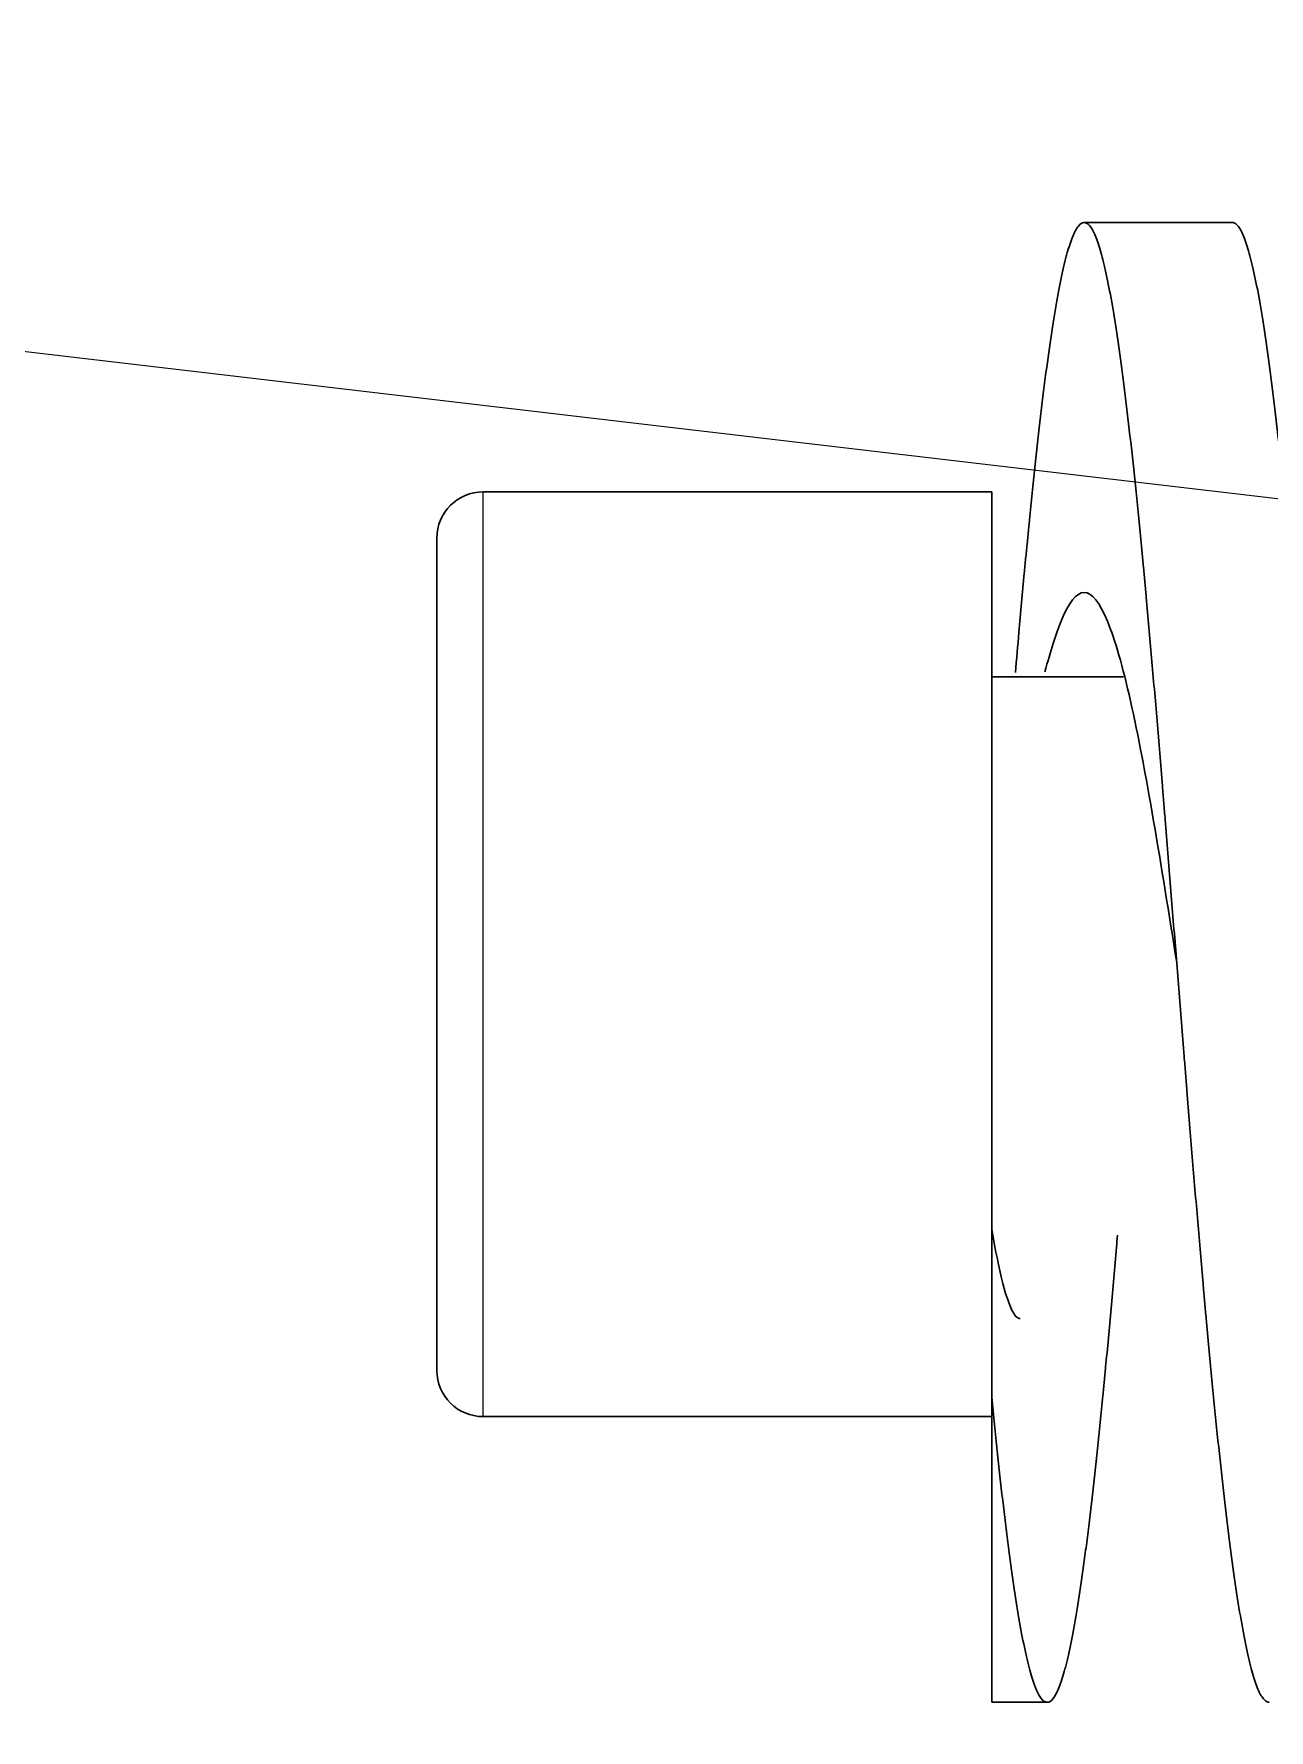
# Model space of a CAD drawing. Header units: millimetres. Extents: x 0 to 1749, y -46 to 1352.
# Drawn here: x 194.38 to 207.74, y 1000.57 to 1018.91 of the extents above; entities that cross this region are included whole.
import ezdxf

# ---------------------------------------------------------------- set-up
doc = ezdxf.new("R2010")
doc.units = ezdxf.units.MM
doc.layers.add('1', color=7, linetype='Continuous', true_color=0xffffff)
doc.styles.get("Standard").update_dxf_attribs({"font": 'SimSun.ttf', "height": 20})
doc.dimstyles.get("Standard").update_dxf_attribs({"dimtxt": 5, "dimasz": 0.18, "dimexe": 0.18, "dimexo": 0.0625, "dimgap": 0.09, "dimtad": 0, "dimtih": 1, "dimtoh": 1, "dimdec": 4, "dimzin": 0, "dimdsep": 46, "dimtxsty": 'Standard', "dimcen": 0.09, "dimclrt": 1, "dimadec": 0, "dimazin": 0, "dimtfac": 1, "dimtdec": 4, "dimtofl": 0, "dimtmove": 0, "dimatfit": 3, "dimfxl": 0, "dimtolj": 1, "dimtzin": 0, "dimarcsym": 0})

msp = doc.modelspace()

# ---------------------------------------------------------------- linework, layer by layer
at = {"layer": '1', "color": 7, "linetype": 'Continuous', "lineweight": 30}
for p, q in [((207.33959, 1016.86714), (205.73896, 1016.86714)), ((204.73953, 1013.95624), (199.23953, 1013.95624)), ((204.73953, 1013.95624), (204.73953, 1008.95624)), ((198.73953, 1004.45624), (198.73953, 1013.45624)), ((206.16419, 1011.95624), (204.73953, 1011.95624)), ((204.73953, 1008.95624), (204.73953, 1005.96514)), ((204.73953, 1000.86714), (204.73953, 1004.16594)), ((199.23953, 1003.95624), (204.73953, 1003.95624)), ((204.73953, 1000.86714), (205.33957, 1000.86714))]:
    msp.add_line(p, q, dxfattribs=at)
at = {"layer": '1', "color": 7, "linetype": 'Continuous', "lineweight": 13}
msp.add_line((199.23953, 1003.95624), (199.23953, 1013.95624), dxfattribs=at)
at = {"layer": '1', "color": 7, "linetype": 'Continuous', "lineweight": 30}
for centre, start, end in [((199.23953, 1013.45624), 90, 180), ((199.23953, 1004.45624), 180, 270)]:
    msp.add_arc(centre, 0.5, start, end, dxfattribs=at)
for points, knots in [([(207.73833, 1000.86714), (207.73504, 1000.86718), (207.73175, 1000.86753), (207.71867, 1000.87021), (207.70884, 1000.87504), (207.69406, 1000.88661), (207.68911, 1000.8912), (207.67924, 1000.90179), (207.67432, 1000.90779), (207.64973, 1000.94128), (207.63019, 1000.97921), (207.59122, 1001.07678), (207.57179, 1001.13643), (207.53288, 1001.27742), (207.5134, 1001.35877), (207.4889, 1001.47437), (207.484, 1001.49818), (207.47417, 1001.54722), (207.46924, 1001.57246), (207.45451, 1001.6499), (207.44472, 1001.70394), (207.41544, 1001.87317), (207.37661, 1002.11776), (207.33781, 1002.39956), (207.29885, 1002.7001), (207.2793, 1002.85974), (207.25465, 1003.07139), (207.24972, 1003.11423), (207.23989, 1003.20072), (207.22516, 1003.33177), (207.21049, 1003.46669), (207.1812, 1003.74164), (207.14229, 1004.12181), (207.10338, 1004.52887), (207.07408, 1004.8444), (207.06429, 1004.95128), (207.04955, 1005.11422), (207.04463, 1005.16902), (207.03479, 1005.27924), (207.02988, 1005.33457), (207.00536, 1005.61233), (206.98588, 1005.83802), (206.94702, 1006.2962), (206.92763, 1006.52869), (206.88878, 1007.00043), (206.86931, 1007.23969), (206.84481, 1007.54308), (206.8399, 1007.60398), (206.83006, 1007.72621), (206.82513, 1007.78761), (206.81036, 1007.9716), (206.80055, 1008.09418), (206.77119, 1008.46164), (206.7517, 1008.70627), (206.71272, 1009.19484), (206.69325, 1009.43879), (206.65418, 1009.92597), (206.63459, 1010.16921), (206.60994, 1010.4728), (206.605, 1010.53345), (206.59516, 1010.65407), (206.58043, 1010.83423), (206.56577, 1011.01206), (206.53651, 1011.36468), (206.49767, 1011.82671), (206.45884, 1012.27262), (206.42959, 1012.6009), (206.41982, 1012.70931), (206.40511, 1012.87034), (206.40019, 1012.92378), (206.39035, 1013.03005), (206.38544, 1013.08271), (206.36093, 1013.34368), (206.34144, 1013.54497), (206.30255, 1013.93299), (206.28313, 1014.11972), (206.24421, 1014.47861), (206.2247, 1014.65078), (206.20016, 1014.85669), (206.19525, 1014.8974), (206.1854, 1014.97788), (206.18046, 1015.01771), (206.16568, 1015.13528), (206.15586, 1015.21115), (206.12648, 1015.43136), (206.08754, 1015.70528), (206.04872, 1015.94052), (206.0098, 1016.1563), (205.99028, 1016.25446), (205.96571, 1016.36461), (205.96079, 1016.38601), (205.95097, 1016.42734), (205.93626, 1016.48719), (205.92162, 1016.54071), (205.8924, 1016.6394), (205.85358, 1016.74882), (205.8147, 1016.81435), (205.78538, 1016.84681), (205.77558, 1016.85484), (205.76083, 1016.86264), (205.7559, 1016.86453), (205.74603, 1016.86688), (205.74109, 1016.86733), (205.71647, 1016.86603), (205.6969, 1016.85358), (205.65787, 1016.80653), (205.63842, 1016.77192), (205.59946, 1016.68058), (205.57996, 1016.62386), (205.55546, 1016.53883), (205.55056, 1016.52112), (205.54073, 1016.48426), (205.5358, 1016.46509), (205.52104, 1016.40559), (205.51123, 1016.36336), (205.4819, 1016.22909), (205.44302, 1016.02996), (205.40426, 1015.7914), (205.36536, 1015.53303), (205.34586, 1015.39394), (205.32128, 1015.20732), (205.31635, 1015.16931), (205.30651, 1015.09239), (205.29179, 1014.97554), (205.27712, 1014.85432), (205.24784, 1014.60614), (205.22838, 1014.43306), (205.18946, 1014.07181), (205.16999, 1013.88365), (205.14068, 1013.58995), (205.13088, 1013.49013), (205.11615, 1013.3375), (205.11124, 1013.28613), (205.10139, 1013.18242), (205.09646, 1013.13013), (205.07188, 1012.86755), (205.05237, 1012.65295), (205.02032, 1012.29202), (205.00774, 1012.14825), (204.99516, 1012.00263)], [0, 0, 0, 0, 0.0035886, 0.0035886, 0.01426871, 0.01426871, 0.01960876, 0.01960876, 0.02494882, 0.02494882, 0.04630904, 0.04630904, 0.06766925, 0.06766925, 0.08902947, 0.08902947, 0.09436952, 0.09436952, 0.09970958, 0.09970958, 0.11038969, 0.11038969, 0.1317499, 0.15311012, 0.15311012, 0.17447034, 0.17447034, 0.17981039, 0.17981039, 0.18515044, 0.19583055, 0.19583055, 0.21719077, 0.23855099, 0.23855099, 0.2492311, 0.2492311, 0.25457115, 0.25457115, 0.2599112, 0.2599112, 0.28127142, 0.28127142, 0.30263164, 0.30263164, 0.32399185, 0.32399185, 0.32933191, 0.32933191, 0.33467196, 0.33467196, 0.34535207, 0.34535207, 0.36671229, 0.36671229, 0.3880725, 0.3880725, 0.40943272, 0.40943272, 0.41477278, 0.41477278, 0.42011283, 0.43079294, 0.43079294, 0.45215315, 0.47351337, 0.47351337, 0.48419348, 0.48419348, 0.48953353, 0.48953353, 0.49487359, 0.49487359, 0.5162338, 0.5162338, 0.53759402, 0.53759402, 0.55895424, 0.55895424, 0.56429429, 0.56429429, 0.56963435, 0.56963435, 0.58031446, 0.58031446, 0.60167467, 0.62303489, 0.62303489, 0.64439511, 0.64439511, 0.64973516, 0.64973516, 0.65507521, 0.66575532, 0.66575532, 0.68711554, 0.70847576, 0.70847576, 0.71915586, 0.71915586, 0.72449592, 0.72449592, 0.72983597, 0.72983597, 0.75119619, 0.75119619, 0.77255641, 0.77255641, 0.79391662, 0.79391662, 0.79925668, 0.79925668, 0.80459673, 0.80459673, 0.81527684, 0.81527684, 0.83663706, 0.85799727, 0.85799727, 0.87935749, 0.87935749, 0.88469754, 0.88469754, 0.8900376, 0.90071771, 0.90071771, 0.92207792, 0.92207792, 0.94343814, 0.94343814, 0.95411825, 0.95411825, 0.9594583, 0.9594583, 0.96479836, 0.96479836, 0.98615857, 0.98615857, 1, 1, 1, 1]), ([(207.33942, 1016.86714), (207.35203, 1016.86722), (207.38405, 1016.85543), (207.41611, 1016.81334), (207.44543, 1016.75801), (207.45523, 1016.73672), (207.46998, 1016.70045), (207.47491, 1016.68762), (207.48476, 1016.66061), (207.48967, 1016.64643), (207.5142, 1016.57218), (207.5337, 1016.50212), (207.57262, 1016.34121), (207.59204, 1016.25036), (207.63096, 1016.04787), (207.65046, 1015.93623), (207.67498, 1015.78337), (207.67989, 1015.75213), (207.68974, 1015.6883), (207.69467, 1015.6557), (207.70942, 1015.5564), (207.71922, 1015.48802), (207.74854, 1015.27645), (207.78745, 1014.97727), (207.82631, 1014.64449), (207.8653, 1014.29478), (207.88486, 1014.11146), (207.9095, 1013.87139), (207.91442, 1013.82296), (207.92424, 1013.72545), (207.93896, 1013.57812), (207.9536, 1013.42763), (207.98285, 1013.1225), (208.0217, 1012.70458), (208.0606, 1012.26476), (208.08993, 1011.92656), (208.09972, 1011.81243), (208.11447, 1011.63912), (208.1194, 1011.58092), (208.12925, 1011.46416), (208.13417, 1011.40565), (208.15871, 1011.11248), (208.17821, 1010.87594), (208.21712, 1010.39897), (208.23654, 1010.15854), (208.27544, 1009.6738), (208.29494, 1009.42949), (208.31945, 1009.12163), (208.32437, 1009.05994), (208.33421, 1008.93629), (208.33914, 1008.87429), (208.3539, 1008.68883), (208.36371, 1008.56565), (208.39304, 1008.19753), (208.43196, 1007.71039), (208.4708, 1007.23055), (208.50977, 1006.75439), (208.52932, 1006.51816), (208.55395, 1006.22526), (208.55888, 1006.16687), (208.56871, 1006.05093), (208.58343, 1005.87805), (208.59809, 1005.70828), (208.62735, 1005.37281), (208.66621, 1004.93636), (208.7051, 1004.52143), (208.7344, 1004.21844), (208.74419, 1004.11881), (208.75893, 1003.97145), (208.76385, 1003.92265), (208.77371, 1003.82589), (208.77863, 1003.77805), (208.80318, 1003.54154), (208.82269, 1003.36091), (208.86162, 1003.01634), (208.90046, 1002.68848), (208.93943, 1002.39399), (208.96394, 1002.22061), (208.96885, 1002.18647), (208.97868, 1002.11927), (208.98361, 1002.08616), (208.99838, 1001.98892), (209.00819, 1001.92677), (209.03753, 1001.74823), (209.057, 1001.63972), (209.09589, 1001.44336), (209.11531, 1001.3555), (209.15428, 1001.20058), (209.17383, 1001.13352), (209.19844, 1001.0631), (209.20337, 1001.04969), (209.2132, 1001.02436), (209.22792, 1000.98853), (209.24258, 1000.95915), (209.27184, 1000.90884), (209.3107, 1000.86429), (209.34959, 1000.86434), (209.37889, 1000.88135), (209.38868, 1000.88985), (209.40341, 1000.90692), (209.40833, 1000.91333), (209.41819, 1000.92761), (209.42311, 1000.93545), (209.44767, 1000.97813), (209.46718, 1001.02333), (209.50611, 1001.13525), (209.52552, 1001.20197), (209.56443, 1001.35688), (209.58391, 1001.44506), (209.60842, 1001.56902), (209.61332, 1001.59449), (209.62316, 1001.64684), (209.62809, 1001.67374), (209.64286, 1001.75627), (209.65267, 1001.81366), (209.68203, 1001.99277), (209.72096, 1002.25008), (209.75979, 1002.54367), (209.79875, 1002.85549), (209.8183, 1003.02052), (209.8429, 1003.23855), (209.84784, 1003.28278), (209.85768, 1003.37197), (209.87241, 1003.50701), (209.88707, 1003.64574), (209.91634, 1003.92805), (209.95521, 1004.31739), (209.99408, 1004.73224), (210.02337, 1005.05307), (210.03316, 1005.16164), (210.04789, 1005.32695), (210.0528, 1005.38246), (210.06266, 1005.49432), (210.06759, 1005.55057), (210.08194, 1005.71524), (210.09134, 1005.82422), (210.10073, 1005.93391)], [0, 0, 0, 0, 0.01374984, 0.03496864, 0.03496864, 0.04557805, 0.04557805, 0.05088275, 0.05088275, 0.05618745, 0.05618745, 0.07740626, 0.07740626, 0.09862507, 0.09862507, 0.11984387, 0.11984387, 0.12514858, 0.12514858, 0.13045328, 0.13045328, 0.14106268, 0.14106268, 0.16228149, 0.1835003, 0.1835003, 0.2047191, 0.2047191, 0.21002381, 0.21002381, 0.21532851, 0.22593791, 0.22593791, 0.24715672, 0.26837553, 0.26837553, 0.27898493, 0.27898493, 0.28428963, 0.28428963, 0.28959433, 0.28959433, 0.31081314, 0.31081314, 0.33203195, 0.33203195, 0.35325076, 0.35325076, 0.35855546, 0.35855546, 0.36386016, 0.36386016, 0.37446957, 0.37446957, 0.39568837, 0.41690718, 0.41690718, 0.43812599, 0.43812599, 0.44343069, 0.44343069, 0.44873539, 0.4593448, 0.4593448, 0.4805636, 0.50178241, 0.50178241, 0.51239181, 0.51239181, 0.51769652, 0.51769652, 0.52300122, 0.52300122, 0.54422003, 0.54422003, 0.56543883, 0.58665764, 0.58665764, 0.59196234, 0.59196234, 0.59726704, 0.59726704, 0.60787645, 0.60787645, 0.62909526, 0.62909526, 0.65031406, 0.65031406, 0.67153287, 0.67153287, 0.67683757, 0.67683757, 0.68214227, 0.69275168, 0.69275168, 0.71397049, 0.73518929, 0.73518929, 0.7457987, 0.7457987, 0.7511034, 0.7511034, 0.7564081, 0.7564081, 0.77762691, 0.77762691, 0.79884572, 0.79884572, 0.82006452, 0.82006452, 0.82536923, 0.82536923, 0.83067393, 0.83067393, 0.84128333, 0.84128333, 0.86250214, 0.88372095, 0.88372095, 0.90493975, 0.90493975, 0.91024446, 0.91024446, 0.91554916, 0.92615856, 0.92615856, 0.94737737, 0.96859618, 0.96859618, 0.97920558, 0.97920558, 0.98451028, 0.98451028, 0.98981498, 0.98981498, 1, 1, 1, 1]), ([(206.73968, 1008.86616), (206.73963, 1008.86649), (206.65625, 1009.38902), (206.48953, 1010.43375), (206.23953, 1011.77126), (205.98953, 1012.65042), (205.73953, 1012.9755), (205.51474, 1012.6832), (205.37328, 1012.23316), (205.31515, 1012.00873)], [0, 0, 0, 0, 0.00010968, 0.17560602, 0.35110236, 0.5265987, 0.70209504, 0.87759138, 1, 1, 1, 1]), ([(204.73953, 1005.98776), (204.73953, 1005.98758), (204.73953, 1005.98741), (204.73953, 1005.9003), (204.73953, 1005.80993), (204.73953, 1005.63337), (204.73953, 1005.54681), (204.73953, 1005.41779), (204.73953, 1005.37492), (204.73953, 1005.28907), (204.73953, 1005.24606), (204.73953, 1005.11683), (204.73953, 1005.03042), (204.73953, 1004.85762), (204.73953, 1004.77137), (204.73953, 1004.59843), (204.73953, 1004.51167), (204.73953, 1004.38048), (204.73953, 1004.33669), (204.73953, 1004.27208), (204.73953, 1004.25072), (204.73953, 1004.20857), (204.73953, 1004.18773), (204.73953, 1004.16594)], [0, 0, 0, 0, 0.0002855, 0.0002855, 0.14310185, 0.14310185, 0.28591821, 0.28591821, 0.35732639, 0.35732639, 0.42873457, 0.42873457, 0.57155093, 0.57155093, 0.71436728, 0.71436728, 0.85718364, 0.85718364, 0.92859182, 0.92859182, 0.96429591, 0.96429591, 1, 1, 1, 1]), ([(204.73953, 1004.16594), (204.74939, 1004.06571), (204.75925, 1003.96718), (204.77404, 1003.82208), (204.77897, 1003.77415), (204.78883, 1003.67933), (204.79375, 1003.63242), (204.81834, 1003.40039), (204.83797, 1003.22276), (204.86747, 1002.96828), (204.87731, 1002.88545), (204.89209, 1002.76423), (204.89702, 1002.7244), (204.90685, 1002.64601), (204.91175, 1002.60744), (204.93625, 1002.41766), (204.9752, 1002.13362), (205.01404, 1001.88797), (205.05298, 1001.66159), (205.0725, 1001.55803), (205.09708, 1001.44097), (205.102, 1001.41816), (205.11186, 1001.37389), (205.12661, 1001.30963), (205.14129, 1001.25172), (205.17058, 1001.14422), (205.20946, 1001.02308), (205.24832, 1000.9457), (205.27759, 1000.90427), (205.28736, 1000.89322), (205.30207, 1000.88088), (205.30698, 1000.87747), (205.31682, 1000.87207), (205.32175, 1000.87009), (205.34636, 1000.86375), (205.3659, 1000.87017), (205.40486, 1000.90526), (205.4437, 1000.96261), (205.48262, 1001.06423), (205.51198, 1001.15737), (205.52179, 1001.19124), (205.53656, 1001.24636), (205.54149, 1001.26545), (205.55133, 1001.30486), (205.55623, 1001.32522), (205.58074, 1001.43015), (205.60022, 1001.52427), (205.63913, 1001.73239), (205.65855, 1001.84638), (205.69748, 1002.0943), (205.71699, 1002.22822), (205.74154, 1002.40841), (205.74647, 1002.4451), (205.75632, 1002.51974), (205.77108, 1002.6332), (205.78576, 1002.75112), (205.81506, 1002.99278), (205.83451, 1003.16167), (205.87339, 1003.51475), (205.89282, 1003.69895), (205.92208, 1003.98684), (205.93185, 1004.08474), (205.94655, 1004.23454), (205.95146, 1004.28496), (205.96129, 1004.3868), (205.96623, 1004.43828), (205.99084, 1004.69721), (206.01039, 1004.90907), (206.04936, 1005.3419), (206.06878, 1005.56288), (206.09196, 1005.83168), (206.09569, 1005.87514), (206.09943, 1005.91877)], [0, 0, 0, 0, 0.02155916, 0.02155916, 0.03233874, 0.03233874, 0.04311832, 0.04311832, 0.08623663, 0.08623663, 0.10779579, 0.10779579, 0.11857537, 0.11857537, 0.12935495, 0.12935495, 0.17247326, 0.21559158, 0.21559158, 0.25870989, 0.25870989, 0.26948947, 0.26948947, 0.28026905, 0.30182821, 0.30182821, 0.34494653, 0.38806484, 0.38806484, 0.409624, 0.409624, 0.42040358, 0.42040358, 0.43118316, 0.43118316, 0.47430147, 0.47430147, 0.51741979, 0.56053811, 0.56053811, 0.58209726, 0.58209726, 0.59287684, 0.59287684, 0.60365642, 0.60365642, 0.64677474, 0.64677474, 0.68989305, 0.68989305, 0.73301137, 0.73301137, 0.74379095, 0.74379095, 0.75457053, 0.77612968, 0.77612968, 0.819248, 0.819248, 0.86236632, 0.86236632, 0.88392547, 0.88392547, 0.89470505, 0.89470505, 0.90548463, 0.90548463, 0.94860295, 0.94860295, 0.99172126, 0.99172126, 1, 1, 1, 1]), ([(205.04737, 1005.01613), (205.01275, 1005.01436), (204.94232, 1005.10634), (204.83933, 1005.44367), (204.77066, 1005.80418), (204.74112, 1005.98441)], [0, 0, 0, 0, 0.31451226, 0.70419287, 1, 1, 1, 1])]:
    msp.add_open_spline(points, degree=3, knots=knots, dxfattribs=at)

# ---------------------------------------------------------------- leaders
at = {"color": 7, "lineweight": 20, "annotation_type": 0, "has_hookline": 1, "hookline_direction": 1}
for points, text_width in [([(232.37172, 1011.0023), (70.13424, 1030.03377)], 10.83799), ([(225.73953, 983.85815), (70.80463, 1005.91775)], 11.50838)]:
    msp.add_leader(points, dimstyle='Standard', override={"dimtxt": 20, "dimasz": 4, "dimgap": 0.09, "dimtad": 0, "dimcen": 0, "dimldrblk": 'Dot', "dimlwd": 18, "dimlwe": 18}, dxfattribs=dict(at, text_width=text_width))

doc.saveas('drawing.dxf')
